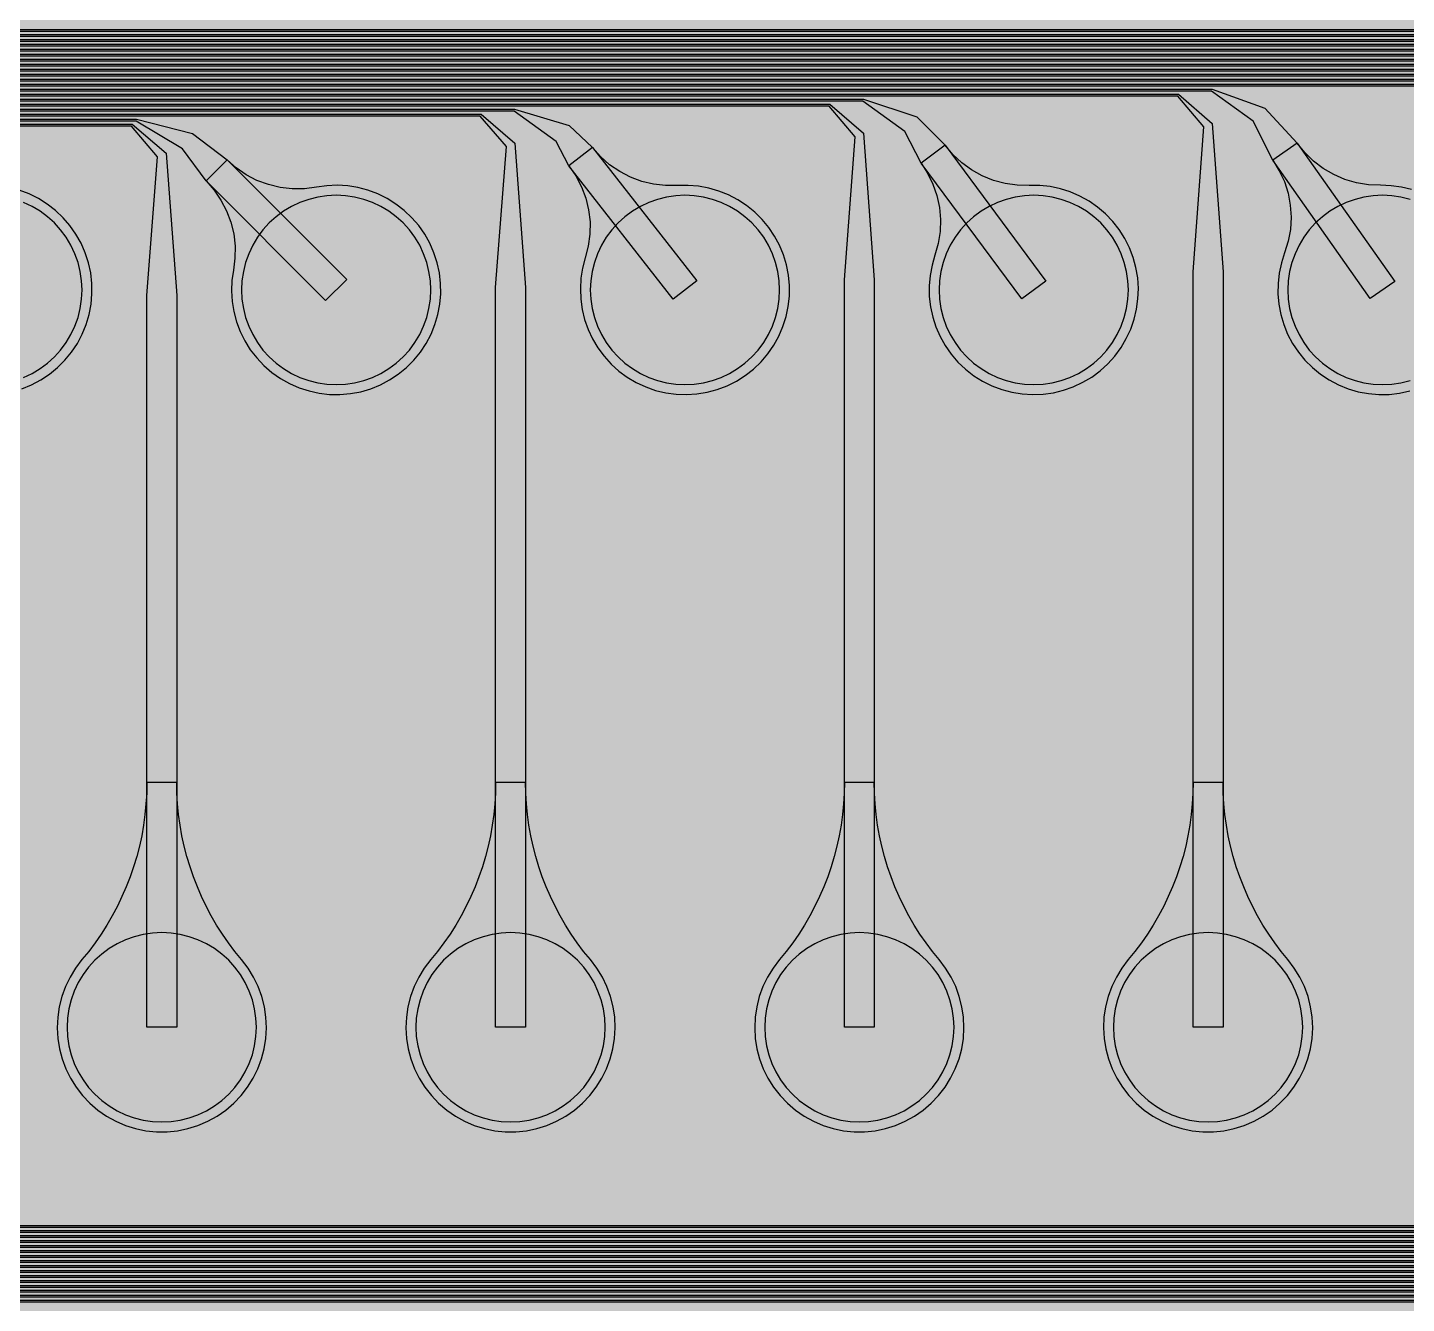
# Model space of a CAD drawing. Header units: metres. Extents: x -7240 to 10960, y -29667 to 1823.
# Drawn here: x -3287 to -1903, y -19170 to -17889 of the extents above; entities that cross this region are included whole.
import ezdxf

# ---------------------------------------------------------------- set-up
doc = ezdxf.new("R2010")
doc.units = ezdxf.units.M
for name, color, linetype in [('Metal1', 4, 'CONTINUOUS'), ('Polyimide', 7, 'CONTINUOUS'), ('Polyimide_Negative', 5, 'CONTINUOUS')]:
    doc.layers.add(name, color=color, linetype=linetype)

msp = doc.modelspace()

# ---------------------------------------------------------------- hatches: boundary and pattern name
at = {"layer": 'Polyimide'}
msp.add_hatch(color=7, dxfattribs=at).paths.add_polyline_path([(4088.5, -11806.9), (4098.7, -11851.2), (4115.6, -11893.5), (4138.6, -11932.7), (4167.4, -11968), (4201.1, -11998.5), (4239, -12023.6), (4280.3, -12042.7), (4349.2, -12073.7), (4413.2, -12113.8), (4471.3, -12162), (4522.3, -12217.7), (4565.4, -12279.7), (4599.7, -12346.9), (4624.7, -12418.2), (4639.9, -12492.2), (4645, -12567.5), (4639.9, -12642.8), (4624.7, -12716.8), (4599.7, -12788.1), (4565.4, -12855.3), (4522.3, -12917.3), (4471.3, -12973), (4413.2, -13021.2), (4349.2, -13061.3), (4280.3, -13092.3), (4239, -13111.4), (4201.1, -13136.5), (4167.4, -13167), (4138.6, -13202.3), (4115.6, -13241.5), (4098.7, -13283.8), (4088.5, -13328.1), (4085, -13373.5), (4085, -13567.5), (4099.4, -13861.6), (4142.6, -14152.8), (4214.2, -14438.4), (4313.4, -14715.5), (4439.2, -14981.7), (4590.6, -15234.2), (4766, -15470.7), (4963.7, -15688.8), (5181.8, -15886.5), (5418.3, -16061.9), (5670.8, -16213.3), (5936.9, -16339.1), (6214.1, -16438.3), (6499.7, -16509.9), (6790.9, -16553.1), (7085, -16567.5), (9960.4, -16567.5), (10038.8, -16571.4), (10116.4, -16582.9), (10192.6, -16601.9), (10266.5, -16628.4), (10337.5, -16662), (10404.8, -16702.3), (10467.9, -16749.1), (10526.1, -16801.8), (10578.8, -16860), (10625.6, -16923), (10665.9, -16990.4), (10699.5, -17061.4), (10725.9, -17135.3), (10745, -17211.4), (10756.5, -17289.1), (10760.4, -17367.5), (10760.4, -21957.3), (10721.6, -22012.9), (10686, -22070.6), (10653.6, -22130.1), (10624.5, -22191.4), (10598.9, -22254.2), (10576.8, -22318.2), (10558.3, -22383.5), (10543.4, -22449.6), (10532.2, -22516.5), (10524.7, -22583.8), (10521, -22651.5), (10521, -22719.3), (10524.7, -22787), (10532.2, -22854.4), (10543.4, -22921.2), (10558.3, -22987.4), (10576.8, -23052.6), (10598.9, -23116.7), (10624.5, -23179.5), (10653.6, -23240.7), (10686, -23300.3), (10721.6, -23357.9), (10760.4, -23413.5), (10760.4, -28667.5), (10756.5, -28745.9), (10745, -28823.6), (10725.9, -28899.7), (10699.5, -28973.6), (10665.9, -29044.6), (10625.6, -29112), (10578.8, -29175), (10526.1, -29233.2), (10467.9, -29285.9), (10404.8, -29332.7), (10337.5, -29373), (10266.5, -29406.6), (10192.6, -29433.1), (10116.4, -29452.1), (10038.8, -29463.6), (9960.4, -29467.5), (-6239.6, -29467.5), (-6318, -29463.6), (-6395.7, -29452.1), (-6471.9, -29433.1), (-6545.8, -29406.6), (-6616.7, -29373), (-6684.1, -29332.7), (-6747.1, -29285.9), (-6805.3, -29233.2), (-6858, -29175), (-6904.8, -29112), (-6945.2, -29044.6), (-6978.7, -28973.6), (-7005.2, -28899.7), (-7024.3, -28823.6), (-7035.8, -28745.9), (-7039.6, -28667.5), (-7039.6, -23426.3), (-6999.4, -23370.1), (-6962.3, -23311.6), (-6928.7, -23251.2), (-6898.5, -23189), (-6871.8, -23125.1), (-6848.8, -23059.9), (-6829.5, -22993.4), (-6814, -22926), (-6802.4, -22857.8), (-6794.6, -22789.1), (-6790.7, -22720), (-6790.7, -22650.8), (-6794.6, -22581.8), (-6802.4, -22513), (-6814, -22444.8), (-6829.5, -22377.4), (-6848.8, -22311), (-6871.8, -22245.7), (-6898.5, -22181.9), (-6928.7, -22119.7), (-6962.3, -22059.2), (-6999.4, -22000.8), (-7039.6, -21944.5), (-7039.6, -17367.5), (-7035.8, -17289.1), (-7024.3, -17211.4), (-7005.2, -17135.3), (-6978.7, -17061.4), (-6945.2, -16990.4), (-6904.8, -16923), (-6858, -16860), (-6805.3, -16801.8), (-6747.1, -16749.1), (-6684.1, -16702.3), (-6616.7, -16662), (-6545.8, -16628.4), (-6471.9, -16601.9), (-6395.7, -16582.9), (-6318, -16571.4), (-6239.6, -16567.5), (-3334, -16567.5), (-3039.9, -16553.1), (-2748.7, -16509.9), (-2463.1, -16438.3), (-2185.9, -16339.1), (-1919.8, -16213.3), (-1667.3, -16061.9), (-1430.8, -15886.5), (-1212.7, -15688.8), (-1015, -15470.7), (-839.6, -15234.2), (-688.2, -14981.7), (-562.4, -14715.5), (-463.2, -14438.4), (-391.6, -14152.8), (-348.4, -13861.6), (-334, -13567.5), (-334, -13373.5), (-337.5, -13328.1), (-347.7, -13283.8), (-364.6, -13241.5), (-387.6, -13202.3), (-416.4, -13167), (-450.1, -13136.5), (-488, -13111.4), (-529.3, -13092.3), (-529.3, -13092.3), (-598.2, -13061.3), (-662.2, -13021.2), (-720.3, -12973), (-771.3, -12917.3), (-814.4, -12855.3), (-848.7, -12788.1), (-873.7, -12716.8), (-888.9, -12642.8), (-894, -12567.5), (-888.9, -12492.2), (-873.7, -12418.2), (-848.7, -12346.9), (-814.4, -12279.7), (-771.3, -12217.7), (-720.3, -12162), (-662.2, -12113.8), (-598.2, -12073.7), (-529.3, -12042.7), (-488, -12023.6), (-450.1, -11998.5), (-416.4, -11968), (-387.6, -11932.7), (-364.6, -11893.5), (-347.7, -11851.2), (-337.5, -11806.9), (-334, -11761.5), (-334, -11074.3), (-337.5, -11028.9), (-347.7, -10984.6), (-364.6, -10942.4), (-387.6, -10903.1), (-416.4, -10867.8), (-450.1, -10837.3), (-488, -10812.2), (-529.3, -10793.2), (-529.3, -10793.2), (-598.2, -10762.1), (-662.2, -10722.1), (-720.3, -10673.8), (-771.3, -10618.1), (-814.4, -10556.1), (-848.7, -10488.9), (-873.7, -10417.6), (-888.9, -10343.7), (-894, -10268.3), (-888.9, -10193), (-873.7, -10119), (-848.7, -10047.8), (-814.4, -9980.5), (-771.3, -9918.5), (-720.3, -9862.9), (-662.2, -9814.6), (-598.2, -9774.6), (-529.3, -9743.5), (-488, -9724.5), (-450.1, -9699.4), (-416.4, -9668.8), (-387.6, -9633.5), (-364.6, -9594.3), (-347.7, -9552), (-337.5, -9507.7), (-334, -9462.4), (-334, -8775.1), (-337.5, -8729.8), (-347.7, -8685.5), (-364.6, -8643.2), (-387.6, -8604), (-416.4, -8568.7), (-450.1, -8538.1), (-488, -8513), (-529.3, -8494), (-529.3, -8494), (-598.2, -8462.9), (-662.2, -8422.9), (-720.3, -8374.6), (-771.3, -8319), (-814.4, -8257), (-848.7, -8189.7), (-873.7, -8118.5), (-888.9, -8044.5), (-894, -7969.2), (-888.9, -7893.8), (-873.7, -7819.9), (-848.7, -7748.6), (-814.4, -7681.4), (-771.3, -7619.4), (-720.3, -7563.7), (-662.2, -7515.4), (-598.2, -7475.4), (-529.3, -7444.3), (-529.3, -7444.3), (-488, -7425.3), (-450.1, -7400.2), (-416.4, -7369.7), (-387.6, -7334.4), (-364.6, -7295.1), (-347.7, -7252.9), (-337.5, -7208.6), (-334, -7163.2), (-334, -6476), (-337.5, -6430.6), (-347.7, -6386.3), (-364.6, -6344), (-387.6, -6304.8), (-416.4, -6269.5), (-450.1, -6239), (-488, -6213.9), (-529.3, -6194.8), (-529.3, -6194.8), (-598.2, -6163.8), (-662.2, -6123.7), (-720.3, -6075.5), (-771.3, -6019.8), (-814.4, -5957.8), (-848.7, -5890.6), (-873.7, -5819.3), (-888.9, -5745.3), (-894, -5670), (-888.9, -5594.7), (-873.7, -5520.7), (-848.7, -5449.4), (-814.4, -5382.2), (-771.3, -5320.2), (-720.3, -5264.5), (-662.2, -5216.3), (-598.2, -5176.2), (-529.3, -5145.2), (-529.3, -5145.2), (-488, -5126.1), (-450.1, -5101), (-416.4, -5070.5), (-387.6, -5035.2), (-364.6, -4996), (-347.7, -4953.7), (-337.5, -4909.4), (-334, -4864), (-334, 380), (-334, 1522.5), (-289, 1522.5), (-288.8, 1515.6), (-288.1, 1508.8), (-287, 1502), (-285.4, 1495.3), (-283.4, 1488.7), (-281, 1482.3), (-278.2, 1476.1), (-274.9, 1470), (-271.3, 1464.2), (-267.3, 1458.6), (-262.9, 1453.3), (-258.2, 1448.3), (-253.2, 1443.6), (-247.9, 1439.2), (-242.3, 1435.2), (-236.5, 1431.6), (-230.4, 1428.3), (-224.2, 1425.5), (-217.8, 1423.1), (-211.2, 1421.1), (-204.5, 1419.5), (-197.7, 1418.4), (-190.9, 1417.7), (-184, 1417.5), (-177.1, 1417.7), (-170.3, 1418.4), (-163.5, 1419.5), (-156.8, 1421.1), (-150.2, 1423.1), (-143.8, 1425.5), (-137.6, 1428.3), (-131.5, 1431.6), (-125.7, 1435.2), (-120.1, 1439.2), (-114.8, 1443.6), (-109.8, 1448.3), (-105.1, 1453.3), (-100.7, 1458.6), (-96.7, 1464.2), (-93.1, 1470), (-89.8, 1476.1), (-87, 1482.3), (-84.6, 1488.7), (-82.6, 1495.3), (-81, 1502), (-79.9, 1508.8), (-79.2, 1515.6), (-79, 1522.5), (1786, 1522.5), (3835, 1522.5), (3835.2, 1529), (3835.9, 1535.6), (3836.9, 1542), (3838.4, 1548.4), (3840.3, 1554.6), (3842.6, 1560.8), (3845.3, 1566.7), (3848.4, 1572.5), (3851.9, 1578.1), (3855.7, 1583.4), (3859.8, 1588.4), (3864.3, 1593.2), (3869.1, 1597.7), (3874.1, 1601.8), (3879.4, 1605.6), (3885, 1609.1), (3890.8, 1612.2), (3896.7, 1614.9), (3902.9, 1617.2), (3909.1, 1619.1), (3915.5, 1620.6), (3921.9, 1621.6), (3928.5, 1622.3), (3935, 1622.5), (3941.5, 1622.3), (3948.1, 1621.6), (3954.5, 1620.6), (3960.9, 1619.1), (3967.1, 1617.2), (3973.3, 1614.9), (3979.2, 1612.2), (3985, 1609.1), (3990.6, 1605.6), (3995.9, 1601.8), (4000.9, 1597.7), (4005.7, 1593.2), (4010.2, 1588.4), (4014.3, 1583.4), (4018.1, 1578.1), (4021.6, 1572.5), (4024.7, 1566.7), (4027.4, 1560.8), (4029.7, 1554.6), (4031.6, 1548.4), (4033.1, 1542), (4034.1, 1535.6), (4034.8, 1529), (4035, 1522.5), (4085, 1522.5), (4085, 380), (4085, 330), (4085, -4864), (4088.5, -4909.4), (4098.7, -4953.7), (4115.6, -4996), (4138.6, -5035.2), (4167.4, -5070.5), (4201.1, -5101), (4239, -5126.1), (4280.3, -5145.2), (4280.3, -5145.2), (4349.2, -5176.2), (4413.2, -5216.3), (4471.3, -5264.5), (4522.3, -5320.2), (4565.4, -5382.2), (4599.7, -5449.4), (4624.7, -5520.7), (4639.9, -5594.7), (4645, -5670), (4639.9, -5745.3), (4624.7, -5819.3), (4599.7, -5890.6), (4565.4, -5957.8), (4522.3, -6019.8), (4471.3, -6075.5), (4413.2, -6123.7), (4349.2, -6163.8), (4280.3, -6194.8), (4239, -6213.9), (4201.1, -6239), (4167.4, -6269.5), (4138.6, -6304.8), (4115.6, -6344), (4098.7, -6386.3), (4088.5, -6430.6), (4085, -6476), (4085, -11761.5), (4088.5, -11806.9)])

# ---------------------------------------------------------------- linework, layer by layer
at = {"layer": 'Metal1'}
for points in [[(-5908.1, -19217.9), (-5908.1, -17921.6), (-5877.5, -17891), (143.3, -17891), (179.6, -17919.2), (187.9, -17982.8), (187.9, -18152.5), (157.9, -18152.5), (157.9, -17982.8), (166.1, -17924.8), (142.5, -17893), (-5876.7, -17893), (-5906.1, -17922.4), (-5906.1, -19217.1)], [(-5903.1, -19212.9), (-5903.1, -17926.6), (-5872.5, -17896), (-31.7, -17896), (1.8, -17925.4), (12.9, -18086.2), (12.9, -18892.5), (-17.1, -18892.5), (-17.1, -18086.2), (-6.1, -17928.6), (-32.5, -17898), (-5871.7, -17898), (-5901.1, -17927.4), (-5901.1, -19212.1)], [(-5898.1, -19207.9), (-5898.1, -17931.6), (-5867.5, -17901), (-348.1, -17901), (-299, -17923.6), (-247.4, -17997.3), (-164.1, -18145.1), (-190.2, -18159.9), (-273.5, -18012), (-308.2, -17932.6), (-348.6, -17903), (-5866.7, -17903), (-5896.1, -17932.4), (-5896.1, -19207.1)], [(-5893.1, -19202.9), (-5893.1, -17936.6), (-5862.5, -17906), (-381.7, -17906), (-348.1, -17935.4), (-337.1, -18094.2), (-337.1, -18892.5), (-367.1, -18892.5), (-367.1, -18094.2), (-356.1, -17938.6), (-382.5, -17908), (-5861.7, -17908), (-5891.1, -17937.4), (-5891.1, -19202.1)], [(-5888.1, -19197.9), (-5888.1, -17941.6), (-5857.5, -17911), (-698.1, -17911), (-648.4, -17933), (-600.1, -17998.6), (-514.2, -18144.9), (-540.1, -18160.1), (-626, -18013.8), (-657.9, -17942.7), (-698.6, -17913), (-5856.7, -17913), (-5886.1, -17942.4), (-5886.1, -19197.1)], [(-5883.1, -19192.9), (-5883.1, -17946.6), (-5852.5, -17916), (-731.7, -17916), (-698.1, -17945.3), (-687.1, -18102.2), (-687.1, -18892.5), (-717.1, -18892.5), (-717.1, -18102.2), (-706.1, -17948.7), (-732.5, -17918), (-5851.7, -17918), (-5881.1, -17947.4), (-5881.1, -19192.1)], [(-5878.1, -19187.9), (-5878.1, -17951.6), (-5847.5, -17921), (-1048.1, -17921), (-997.7, -17942.4), (-953, -18000), (-864.3, -18144.7), (-889.9, -18160.3), (-978.6, -18015.6), (-1007.7, -17952.8), (-1048.6, -17923), (-5846.7, -17923), (-5876.1, -17952.4), (-5876.1, -19187.1)], [(-5873.1, -19182.9), (-5873.1, -17956.6), (-5842.5, -17926), (-1081.7, -17926), (-1048.1, -17955.3), (-1037.1, -18110.2), (-1037.1, -18892.5), (-1067.1, -18892.5), (-1067.1, -18110.2), (-1056.2, -17958.7), (-1082.5, -17928), (-5841.7, -17928), (-5871.1, -17957.4), (-5871.1, -19182.1)], [(-5868.1, -19177.9), (-5868.1, -17961.6), (-5837.5, -17931), (-1398.1, -17931), (-1346.9, -17951.7), (-1306, -18001.5), (-1214.5, -18144.4), (-1239.8, -18160.6), (-1331.3, -18017.7), (-1357.4, -17962.9), (-1398.6, -17933), (-5836.7, -17933), (-5866.1, -17962.4), (-5866.1, -19177.1)], [(-5863.1, -19172.9), (-5863.1, -17966.6), (-5832.5, -17936), (-1431.7, -17936), (-1398.1, -17965.3), (-1387.1, -18118.2), (-1387.1, -18892.5), (-1417.1, -18892.5), (-1417.1, -18118.2), (-1406.2, -17968.7), (-1432.5, -17938), (-5831.7, -17938), (-5861.1, -17967.4), (-5861.1, -19172.1)], [(-5827.5, -19198.5), (-5858.1, -19167.9), (-5858.1, -17971.6), (-5827.5, -17941), (-1748.1, -17941), (-1696.1, -17960.8), (-1659.2, -18003.2), (-1564.7, -18144.1), (-1589.6, -18160.9), (-1684.1, -18019.9), (-1707.1, -17973), (-1748.6, -17943), (-5826.7, -17943), (-5856.1, -17972.4), (-5856.1, -19167.1), (-5826.7, -19196.5)], [(-5822.5, -19193.5), (-5853.1, -19162.9), (-5853.1, -17976.6), (-5822.5, -17946), (-1781.7, -17946), (-1748, -17975.3), (-1737.1, -18126.2), (-1737.1, -18892.5), (-1767.1, -18892.5), (-1767.1, -18126.2), (-1756.2, -17978.7), (-1782.5, -17948), (-5821.7, -17948), (-5851.1, -17977.4), (-5851.1, -19162.1), (-5821.7, -19191.5)], [(-5817.5, -19188.5), (-5848.1, -19157.9), (-5848.1, -17981.6), (-5817.5, -17951), (-2098.1, -17951), (-2045.3, -17969.9), (-2012.6, -18005.1), (-1914.9, -18143.9), (-1939.4, -18161.1), (-2037.1, -18022.4), (-2056.9, -17983.2), (-2098.6, -17953), (-5816.7, -17953), (-5846.1, -17982.4), (-5846.1, -19157.1), (-5816.7, -19186.5)], [(-5812.5, -19183.5), (-5843.1, -19152.9), (-5843.1, -17986.6), (-5812.5, -17956), (-2131.7, -17956), (-2098, -17985.3), (-2087.1, -18134.2), (-2087.1, -18892.5), (-2117.1, -18892.5), (-2117.1, -18134.2), (-2106.3, -17988.7), (-2132.5, -17958), (-5811.7, -17958), (-5841.1, -17987.4), (-5841.1, -19152.1), (-5811.7, -19181.5)], [(-5807.5, -19178.5), (-5838.1, -19147.9), (-5838.1, -17991.6), (-5807.5, -17961), (-2448.1, -17961), (-2394.4, -17978.8), (-2366.1, -18007.2), (-2265.1, -18143.6), (-2289.2, -18161.4), (-2390.2, -18025.1), (-2406.6, -17993.4), (-2448.6, -17963), (-5806.7, -17963), (-5836.1, -17992.4), (-5836.1, -19147.1), (-5806.7, -19176.5)], [(-5802.5, -19173.5), (-5833.1, -19142.9), (-5833.1, -17996.6), (-5802.5, -17966), (-2481.7, -17966), (-2448, -17995.3), (-2437.1, -18142.2), (-2437.1, -18892.5), (-2467.1, -18892.5), (-2467.1, -18142.2), (-2456.3, -17998.7), (-2482.5, -17968), (-5801.7, -17968), (-5831.1, -17997.4), (-5831.1, -19142.1), (-5801.7, -19171.5)], [(628.3, -19168.5), (-5797.5, -19168.5), (-5828.1, -19137.9), (-5828.1, -18001.6), (-5797.5, -17971), (-2798.1, -17971), (-2743.4, -17987.6), (-2719.9, -18009.6), (-2615.3, -18143.3), (-2638.9, -18161.7), (-2743.5, -18028.1), (-2756.3, -18003.6), (-2798.6, -17973), (-5796.7, -17973), (-5826.1, -18002.4), (-5826.1, -19137.1), (-5796.7, -19166.5), (627.5, -19166.5)], [(623.3, -19163.5), (-5792.5, -19163.5), (-5823.1, -19132.9), (-5823.1, -18006.6), (-5792.5, -17976), (-2831.7, -17976), (-2797.9, -18005.3), (-2787.1, -18150.2), (-2787.1, -18892.5), (-2817.1, -18892.5), (-2817.1, -18150.2), (-2806.3, -18008.7), (-2832.5, -17978), (-5791.7, -17978), (-5821.1, -18007.4), (-5821.1, -19132.1), (-5791.7, -19161.5), (622.5, -19161.5)], [(618.3, -19158.5), (-5787.5, -19158.5), (-5818.1, -19127.9), (-5818.1, -18011.6), (-5787.5, -17981), (-3177.4, -17981), (-3121.3, -17995.6), (-3086.5, -18021.9), (-2966.5, -18141.9), (-2987.7, -18163.1), (-3107.7, -18043.1), (-3131.5, -18010.9), (-3177.8, -17983), (-5786.7, -17983), (-5816.1, -18012.4), (-5816.1, -19127.1), (-5786.7, -19156.5), (617.5, -19156.5)], [(613.3, -19153.5), (-5782.5, -19153.5), (-5813.1, -19122.9), (-5813.1, -18016.6), (-5782.5, -17986), (-3181.7, -17986), (-3147.9, -18015.2), (-3137.1, -18158.2), (-3137.1, -18892.5), (-3167.1, -18892.5), (-3167.1, -18158.2), (-3156.4, -18018.8), (-3182.5, -17988), (-5781.7, -17988), (-5811.1, -18017.4), (-5811.1, -19122.1), (-5781.7, -19151.5), (612.5, -19151.5)], [(608.3, -19148.5), (-5777.5, -19148.5), (-5808.1, -19117.9), (-5808.1, -18021.6), (-5777.5, -17991), (-3517.4, -17991), (-3460.5, -18004.4), (-3436.5, -18021.9), (-3316.5, -18141.9), (-3337.7, -18163.1), (-3457.7, -18043.1), (-3472.3, -18022), (-3517.8, -17993), (-5776.7, -17993), (-5806.1, -18022.4), (-5806.1, -19117.1), (-5776.7, -19146.5), (607.5, -19146.5)], [(603.3, -19143.5), (-5772.5, -19143.5), (-5803.1, -19112.9), (-5803.1, -18026.6), (-5772.5, -17996), (-3531.7, -17996), (-3497.9, -18025.2), (-3487.1, -18166.2), (-3487.1, -18892.5), (-3517.1, -18892.5), (-3517.1, -18166.2), (-3506.4, -18028.8), (-3532.5, -17998), (-5771.7, -17998), (-5801.1, -18027.4), (-5801.1, -19112.1), (-5771.7, -19141.5), (602.5, -19141.5)], [(598.3, -19138.5), (-5767.5, -19138.5), (-5798.1, -19107.9), (-5798.1, -18031.6), (-5767.5, -18001), (-3857.4, -18001), (-3799.4, -18012.8), (-3786.5, -18021.9), (-3666.5, -18141.9), (-3687.7, -18163.1), (-3807.7, -18043.1), (-3813.4, -18033.7), (-3857.8, -18003), (-5766.7, -18003), (-5796.1, -18032.4), (-5796.1, -19107.1), (-5766.7, -19136.5), (597.5, -19136.5)], [(593.3, -19133.5), (-5762.5, -19133.5), (-5793.1, -19102.9), (-5793.1, -18036.6), (-5762.5, -18006), (-3881.7, -18006), (-3847.8, -18035.2), (-3837.1, -18174.2), (-3837.1, -18892.5), (-3867.1, -18892.5), (-3867.1, -18174.2), (-3856.4, -18038.8), (-3882.5, -18008), (-5761.7, -18008), (-5791.1, -18037.4), (-5791.1, -19102.1), (-5761.7, -19131.5), (592.5, -19131.5)], [(588.3, -19128.5), (-5757.5, -19128.5), (-5788.1, -19097.9), (-5788.1, -18041.6), (-5757.5, -18011), (-4197.4, -18011), (-4137.9, -18020.5), (-4016.5, -18141.9), (-4037.7, -18163.1), (-4154.9, -18045.9), (-4197.8, -18013), (-5756.7, -18013), (-5786.1, -18042.4), (-5786.1, -19097.1), (-5756.7, -19126.5), (587.5, -19126.5)], [(-1898, -18051.6), (-1908.2, -18049.2), (-1918.5, -18047.9), (-1929, -18047.5), (-1941.2, -18047), (-1953.2, -18045), (-1964.9, -18041.6), (-1976.1, -18036.7), (-1986.6, -18030.5), (-1996.3, -18023.1), (-2005, -18014.6), (-2012.6, -18005.1), (-2037.1, -18022.4), (-2037.1, -18022.4), (-2030.7, -18032.8), (-2025.6, -18043.8), (-2021.9, -18055.4), (-2019.7, -18067.4), (-2018.9, -18079.6), (-2019.6, -18091.7), (-2021.7, -18103.7), (-2025.3, -18115.4), (-2028.5, -18125.3), (-2030.8, -18135.6), (-2031.9, -18146), (-2032.1, -18156.5), (-2031.1, -18166.9), (-2029.2, -18177.2), (-2026.2, -18187.2), (-2022.3, -18197), (-2017.3, -18206.2), (-2011.5, -18214.9), (-2004.9, -18223), (-1997.5, -18230.4), (-1989.4, -18237.1), (-1980.6, -18242.8), (-1971.3, -18247.7), (-1961.6, -18251.7), (-1951.6, -18254.6), (-1941.3, -18256.5), (-1930.8, -18257.4), (-1920.4, -18257.3), (-1909.9, -18256.1), (-1899.7, -18253.9)], [(583.3, -19123.5), (-5752.5, -19123.5), (-5783.1, -19092.9), (-5783.1, -18046.6), (-5752.5, -18016), (-4231.7, -18016), (-4197.8, -18045.2), (-4187.1, -18182.2), (-4187.1, -18892.5), (-4217.1, -18892.5), (-4217.1, -18182.2), (-4206.5, -18048.8), (-4232.5, -18018), (-5751.7, -18018), (-5781.1, -18047.4), (-5781.1, -19092.1), (-5751.7, -19121.5), (582.5, -19121.5)], [(578.3, -19118.5), (-5747.5, -19118.5), (-5778.1, -19087.9), (-5778.1, -18051.6), (-5747.5, -18021), (-4537.4, -18021), (-4477.9, -18030.5), (-4366.5, -18141.9), (-4387.7, -18163.1), (-4494.9, -18055.9), (-4537.8, -18023), (-5746.7, -18023), (-5776.1, -18052.4), (-5776.1, -19087.1), (-5746.7, -19116.5), (577.5, -19116.5)], [(573.3, -19113.5), (-5742.5, -19113.5), (-5773.1, -19082.9), (-5773.1, -18056.6), (-5742.5, -18026), (-4581.7, -18026), (-4547.7, -18055.2), (-4537.1, -18190.2), (-4537.1, -18892.5), (-4567.1, -18892.5), (-4567.1, -18190.2), (-4556.5, -18058.8), (-4582.5, -18028), (-5741.7, -18028), (-5771.1, -18057.4), (-5771.1, -19082.1), (-5741.7, -19111.5), (572.5, -19111.5)], [(568.3, -19108.5), (-5737.5, -19108.5), (-5768.1, -19077.9), (-5768.1, -18061.6), (-5737.5, -18031), (-4877.4, -18031), (-4817.9, -18040.5), (-4716.5, -18141.9), (-4737.7, -18163.1), (-4834.9, -18065.9), (-4877.8, -18033), (-5736.7, -18033), (-5766.1, -18062.4), (-5766.1, -19077.1), (-5736.7, -19106.5), (567.5, -19106.5)], [(563.3, -19103.5), (-5732.5, -19103.5), (-5763.1, -19072.9), (-5763.1, -18066.6), (-5732.5, -18036), (-4931.7, -18036), (-4897.7, -18065.2), (-4887.1, -18198.2), (-4887.1, -18892.5), (-4917.1, -18892.5), (-4917.1, -18198.2), (-4906.5, -18068.8), (-4932.5, -18038), (-5731.7, -18038), (-5761.1, -18067.4), (-5761.1, -19072.1), (-5731.7, -19101.5), (562.5, -19101.5)], [(558.3, -19098.5), (-5727.5, -19098.5), (-5758.1, -19067.9), (-5758.1, -18071.6), (-5727.5, -18041), (-5217.4, -18041), (-5157.9, -18050.5), (-5066.5, -18141.9), (-5087.7, -18163.1), (-5174.9, -18075.9), (-5217.8, -18043), (-5726.7, -18043), (-5756.1, -18072.4), (-5756.1, -19067.1), (-5726.7, -19096.5), (557.5, -19096.5)], [(553.3, -19093.5), (-5722.5, -19093.5), (-5753.1, -19062.9), (-5753.1, -18076.6), (-5722.5, -18046), (-5281.7, -18046), (-5247.7, -18075.2), (-5237.1, -18206.2), (-5237.1, -18892.5), (-5267.1, -18892.5), (-5267.1, -18206.2), (-5256.6, -18078.8), (-5282.5, -18048), (-5721.7, -18048), (-5751.1, -18077.4), (-5751.1, -19062.1), (-5721.7, -19091.5), (552.5, -19091.5)], [(-3292.5, -18251.6), (-3282.8, -18247.7), (-3273.5, -18242.8), (-3264.8, -18237), (-3256.7, -18230.4), (-3249.3, -18222.9), (-3242.6, -18214.8), (-3236.8, -18206.1), (-3231.9, -18196.8), (-3228, -18187.1), (-3225, -18177.1), (-3223.1, -18166.8), (-3222.2, -18156.3), (-3222.3, -18145.9), (-3223.5, -18135.4), (-3225.7, -18125.2), (-3229, -18115.2), (-3233.2, -18105.6), (-3238.3, -18096.5), (-3244.3, -18087.9), (-3251.2, -18080), (-3258.8, -18072.8), (-3267.1, -18066.4), (-3276, -18060.8), (-3285.3, -18056.2), (-3295.2, -18052.5)]]:
    msp.add_lwpolyline(points, dxfattribs=at)
for points in [[(-2743.5, -18028.1), (-2736.6, -18038.1), (-2731, -18048.9), (-2726.7, -18060.3), (-2723.8, -18072.2), (-2722.4, -18084.3), (-2722.5, -18096.4), (-2724.1, -18108.5), (-2727.1, -18120.3), (-2729.8, -18130.5), (-2731.5, -18140.8), (-2732.1, -18151.3), (-2731.7, -18161.7), (-2730.3, -18172.1), (-2727.8, -18182.3), (-2724.3, -18192.2), (-2719.9, -18201.7), (-2714.5, -18210.7), (-2708.3, -18219.1), (-2701.3, -18226.9), (-2693.5, -18233.9), (-2685, -18240.1), (-2676, -18245.4), (-2666.5, -18249.8), (-2656.6, -18253.3), (-2646.4, -18255.7), (-2636, -18257.1), (-2625.6, -18257.5), (-2615.1, -18256.8), (-2604.8, -18255.1), (-2594.7, -18252.4), (-2584.9, -18248.6), (-2575.5, -18243.9), (-2566.6, -18238.3), (-2558.4, -18231.9), (-2550.8, -18224.6), (-2544, -18216.7), (-2538, -18208), (-2532.9, -18198.9), (-2528.8, -18189.3), (-2525.6, -18179.3), (-2523.4, -18169), (-2522.3, -18158.6), (-2522.2, -18148.1), (-2523.2, -18137.7), (-2525.2, -18127.4), (-2528.2, -18117.4), (-2532.2, -18107.7), (-2537.1, -18098.4), (-2542.9, -18089.7), (-2549.6, -18081.7), (-2557.1, -18074.3), (-2565.2, -18067.7), (-2574, -18061.9), (-2583.3, -18057.1), (-2593, -18053.2), (-2603.1, -18050.3), (-2613.4, -18048.4), (-2623.8, -18047.6), (-2634.3, -18047.7), (-2646.5, -18047.8), (-2658.6, -18046.4), (-2670.4, -18043.6), (-2681.8, -18039.3), (-2692.6, -18033.7), (-2702.7, -18026.8), (-2711.8, -18018.7), (-2719.9, -18009.6), (-2743.5, -18028.1)], [(-2390.2, -18025.1), (-2383.6, -18035.3), (-2378.2, -18046.3), (-2374.3, -18057.8), (-2371.7, -18069.7), (-2370.6, -18081.8), (-2371, -18094), (-2372.9, -18106), (-2376.2, -18117.7), (-2379.2, -18127.8), (-2381.1, -18138.1), (-2382, -18148.5), (-2381.9, -18159), (-2380.8, -18169.4), (-2378.5, -18179.7), (-2375.3, -18189.6), (-2371.1, -18199.2), (-2366, -18208.4), (-2360, -18217), (-2353.2, -18224.9), (-2345.6, -18232.1), (-2337.3, -18238.6), (-2328.4, -18244.1), (-2319, -18248.8), (-2309.2, -18252.5), (-2299.1, -18255.2), (-2288.7, -18256.9), (-2278.3, -18257.5), (-2267.8, -18257.1), (-2257.4, -18255.6), (-2247.3, -18253.2), (-2237.4, -18249.7), (-2227.9, -18245.2), (-2218.9, -18239.9), (-2210.5, -18233.6), (-2202.7, -18226.6), (-2195.7, -18218.8), (-2189.5, -18210.3), (-2184.2, -18201.3), (-2179.8, -18191.8), (-2176.3, -18181.9), (-2173.9, -18171.7), (-2172.5, -18161.3), (-2172.1, -18150.9), (-2172.8, -18140.4), (-2174.5, -18130.1), (-2177.3, -18120), (-2181, -18110.2), (-2185.7, -18100.8), (-2191.3, -18091.9), (-2197.8, -18083.7), (-2205.1, -18076.1), (-2213, -18069.3), (-2221.6, -18063.4), (-2230.8, -18058.3), (-2240.4, -18054.1), (-2250.4, -18051), (-2260.7, -18048.8), (-2271.1, -18047.7), (-2281.6, -18047.6), (-2293.7, -18047.4), (-2305.8, -18045.7), (-2317.6, -18042.5), (-2328.9, -18037.9), (-2339.5, -18032), (-2349.4, -18024.9), (-2358.3, -18016.6), (-2366.1, -18007.2), (-2390.2, -18025.1)], [(-3107.7, -18043.1), (-3099.7, -18052.2), (-3092.8, -18062.3), (-3087.1, -18073.1), (-3082.8, -18084.5), (-3080, -18096.3), (-3078.6, -18108.4), (-3078.7, -18120.6), (-3080.2, -18132.7), (-3081.7, -18143.1), (-3082.1, -18153.5), (-3081.5, -18164), (-3079.8, -18174.3), (-3077.1, -18184.5), (-3073.5, -18194.3), (-3068.8, -18203.7), (-3063.3, -18212.6), (-3056.8, -18220.8), (-3049.6, -18228.4), (-3041.7, -18235.3), (-3033.1, -18241.3), (-3024, -18246.5), (-3014.4, -18250.7), (-3004.4, -18253.9), (-2994.2, -18256.1), (-2983.8, -18257.3), (-2973.3, -18257.4), (-2962.8, -18256.5), (-2952.5, -18254.6), (-2942.5, -18251.6), (-2932.8, -18247.7), (-2923.5, -18242.8), (-2914.8, -18237), (-2906.7, -18230.4), (-2899.3, -18222.9), (-2892.6, -18214.8), (-2886.8, -18206.1), (-2881.9, -18196.8), (-2878, -18187.1), (-2875, -18177.1), (-2873.1, -18166.8), (-2872.2, -18156.3), (-2872.3, -18145.9), (-2873.5, -18135.4), (-2875.7, -18125.2), (-2879, -18115.2), (-2883.2, -18105.6), (-2888.3, -18096.5), (-2894.3, -18087.9), (-2901.2, -18080), (-2908.8, -18072.8), (-2917.1, -18066.4), (-2926, -18060.8), (-2935.3, -18056.2), (-2945.2, -18052.5), (-2955.3, -18049.8), (-2965.6, -18048.1), (-2976.1, -18047.5), (-2986.6, -18047.9), (-2996.9, -18049.4), (-3009, -18051), (-3021.2, -18051), (-3033.3, -18049.6), (-3045.1, -18046.8), (-3056.6, -18042.5), (-3067.4, -18036.9), (-3077.4, -18030), (-3086.5, -18021.9), (-3107.7, -18043.1)], [(-3167.1, -18646.9), (-3167.3, -18657.7), (-3168, -18668.4), (-3169, -18679.1), (-3170.5, -18689.7), (-3172.3, -18700.3), (-3174.6, -18710.8), (-3177.3, -18721.1), (-3180.4, -18731.4), (-3183.9, -18741.6), (-3187.8, -18751.6), (-3192.1, -18761.4), (-3196.7, -18771.1), (-3201.8, -18780.6), (-3207.2, -18789.9), (-3212.9, -18798.9), (-3219, -18807.7), (-3225.5, -18816.3), (-3232.3, -18824.6), (-3238.7, -18833.1), (-3244.2, -18842.1), (-3248.9, -18851.7), (-3252.5, -18861.6), (-3255.1, -18871.9), (-3256.6, -18882.4), (-3257.1, -18893), (-3256.5, -18903.6), (-3254.9, -18914.1), (-3252.2, -18924.3), (-3248.5, -18934.2), (-3243.8, -18943.7), (-3238.1, -18952.7), (-3231.6, -18961.1), (-3224.3, -18968.8), (-3216.2, -18975.7), (-3207.5, -18981.7), (-3198.2, -18986.8), (-3188.5, -18991), (-3178.4, -18994.2), (-3168, -18996.3), (-3157.4, -18997.4), (-3146.8, -18997.4), (-3136.3, -18996.3), (-3125.9, -18994.2), (-3115.8, -18991), (-3106, -18986.8), (-3096.7, -18981.7), (-3088, -18975.7), (-3080, -18968.8), (-3072.6, -18961.1), (-3066.1, -18952.7), (-3060.5, -18943.7), (-3055.8, -18934.2), (-3052.1, -18924.3), (-3049.4, -18914.1), (-3047.7, -18903.6), (-3047.1, -18893), (-3047.6, -18882.4), (-3049.2, -18871.9), (-3051.8, -18861.6), (-3055.4, -18851.7), (-3060, -18842.1), (-3065.6, -18833.1), (-3072, -18824.6), (-3078.8, -18816.3), (-3085.2, -18807.7), (-3091.3, -18798.9), (-3097.1, -18789.9), (-3102.5, -18780.6), (-3107.5, -18771.1), (-3112.2, -18761.4), (-3116.4, -18751.6), (-3120.3, -18741.6), (-3123.8, -18731.4), (-3126.9, -18721.1), (-3129.6, -18710.8), (-3131.9, -18700.3), (-3133.8, -18689.7), (-3135.2, -18679.1), (-3136.3, -18668.4), (-3136.9, -18657.7), (-3137.1, -18646.9), (-3167.1, -18646.9)], [(-2817.1, -18646.9), (-2817.3, -18657.7), (-2818, -18668.4), (-2819, -18679.1), (-2820.5, -18689.7), (-2822.3, -18700.3), (-2824.6, -18710.8), (-2827.3, -18721.1), (-2830.4, -18731.4), (-2833.9, -18741.6), (-2837.8, -18751.6), (-2842.1, -18761.4), (-2846.7, -18771.1), (-2851.8, -18780.6), (-2857.2, -18789.9), (-2862.9, -18798.9), (-2869, -18807.7), (-2875.5, -18816.3), (-2882.3, -18824.6), (-2888.7, -18833.1), (-2894.2, -18842.1), (-2898.9, -18851.7), (-2902.5, -18861.6), (-2905.1, -18871.9), (-2906.6, -18882.4), (-2907.1, -18893), (-2906.5, -18903.6), (-2904.9, -18914.1), (-2902.2, -18924.3), (-2898.5, -18934.2), (-2893.8, -18943.7), (-2888.1, -18952.7), (-2881.6, -18961.1), (-2874.3, -18968.8), (-2866.2, -18975.7), (-2857.5, -18981.7), (-2848.2, -18986.8), (-2838.5, -18991), (-2828.4, -18994.2), (-2818, -18996.3), (-2807.4, -18997.4), (-2796.8, -18997.4), (-2786.3, -18996.3), (-2775.9, -18994.2), (-2765.8, -18991), (-2756, -18986.8), (-2746.7, -18981.7), (-2738, -18975.7), (-2730, -18968.8), (-2722.6, -18961.1), (-2716.1, -18952.7), (-2710.5, -18943.7), (-2705.8, -18934.2), (-2702.1, -18924.3), (-2699.4, -18914.1), (-2697.7, -18903.6), (-2697.1, -18893), (-2697.6, -18882.4), (-2699.2, -18871.9), (-2701.8, -18861.6), (-2705.4, -18851.7), (-2710, -18842.1), (-2715.6, -18833.1), (-2722, -18824.6), (-2728.8, -18816.3), (-2735.2, -18807.7), (-2741.3, -18798.9), (-2747.1, -18789.9), (-2752.5, -18780.6), (-2757.5, -18771.1), (-2762.2, -18761.4), (-2766.4, -18751.6), (-2770.3, -18741.6), (-2773.8, -18731.4), (-2776.9, -18721.1), (-2779.6, -18710.8), (-2781.9, -18700.3), (-2783.8, -18689.7), (-2785.2, -18679.1), (-2786.3, -18668.4), (-2786.9, -18657.7), (-2787.1, -18646.9), (-2817.1, -18646.9)], [(-2467.1, -18646.9), (-2467.3, -18657.7), (-2468, -18668.4), (-2469, -18679.1), (-2470.5, -18689.7), (-2472.3, -18700.3), (-2474.6, -18710.8), (-2477.3, -18721.1), (-2480.4, -18731.4), (-2483.9, -18741.6), (-2487.8, -18751.6), (-2492.1, -18761.4), (-2496.7, -18771.1), (-2501.8, -18780.6), (-2507.2, -18789.9), (-2512.9, -18798.9), (-2519, -18807.7), (-2525.5, -18816.3), (-2532.3, -18824.6), (-2538.7, -18833.1), (-2544.2, -18842.1), (-2548.9, -18851.7), (-2552.5, -18861.6), (-2555.1, -18871.9), (-2556.6, -18882.4), (-2557.1, -18893), (-2556.5, -18903.6), (-2554.9, -18914.1), (-2552.2, -18924.3), (-2548.5, -18934.2), (-2543.8, -18943.7), (-2538.1, -18952.7), (-2531.6, -18961.1), (-2524.3, -18968.8), (-2516.2, -18975.7), (-2507.5, -18981.7), (-2498.2, -18986.8), (-2488.5, -18991), (-2478.4, -18994.2), (-2468, -18996.3), (-2457.4, -18997.4), (-2446.8, -18997.4), (-2436.3, -18996.3), (-2425.9, -18994.2), (-2415.8, -18991), (-2406, -18986.8), (-2396.7, -18981.7), (-2388, -18975.7), (-2380, -18968.8), (-2372.6, -18961.1), (-2366.1, -18952.7), (-2360.5, -18943.7), (-2355.8, -18934.2), (-2352.1, -18924.3), (-2349.4, -18914.1), (-2347.7, -18903.6), (-2347.1, -18893), (-2347.6, -18882.4), (-2349.2, -18871.9), (-2351.8, -18861.6), (-2355.4, -18851.7), (-2360, -18842.1), (-2365.6, -18833.1), (-2372, -18824.6), (-2378.8, -18816.3), (-2385.2, -18807.7), (-2391.3, -18798.9), (-2397.1, -18789.9), (-2402.5, -18780.6), (-2407.5, -18771.1), (-2412.2, -18761.4), (-2416.4, -18751.6), (-2420.3, -18741.6), (-2423.8, -18731.4), (-2426.9, -18721.1), (-2429.6, -18710.8), (-2431.9, -18700.3), (-2433.8, -18689.7), (-2435.2, -18679.1), (-2436.3, -18668.4), (-2436.9, -18657.7), (-2437.1, -18646.9), (-2467.1, -18646.9)], [(-2117.1, -18646.9), (-2117.3, -18657.7), (-2118, -18668.4), (-2119, -18679.1), (-2120.5, -18689.7), (-2122.3, -18700.3), (-2124.6, -18710.8), (-2127.3, -18721.1), (-2130.4, -18731.4), (-2133.9, -18741.6), (-2137.8, -18751.6), (-2142.1, -18761.4), (-2146.7, -18771.1), (-2151.8, -18780.6), (-2157.2, -18789.9), (-2162.9, -18798.9), (-2169, -18807.7), (-2175.5, -18816.3), (-2182.3, -18824.6), (-2188.7, -18833.1), (-2194.2, -18842.1), (-2198.9, -18851.7), (-2202.5, -18861.6), (-2205.1, -18871.9), (-2206.6, -18882.4), (-2207.1, -18893), (-2206.5, -18903.6), (-2204.9, -18914.1), (-2202.2, -18924.3), (-2198.5, -18934.2), (-2193.8, -18943.7), (-2188.1, -18952.7), (-2181.6, -18961.1), (-2174.3, -18968.8), (-2166.2, -18975.7), (-2157.5, -18981.7), (-2148.2, -18986.8), (-2138.5, -18991), (-2128.4, -18994.2), (-2118, -18996.3), (-2107.4, -18997.4), (-2096.8, -18997.4), (-2086.3, -18996.3), (-2075.9, -18994.2), (-2065.8, -18991), (-2056, -18986.8), (-2046.7, -18981.7), (-2038, -18975.7), (-2030, -18968.8), (-2022.6, -18961.1), (-2016.1, -18952.7), (-2010.5, -18943.7), (-2005.8, -18934.2), (-2002.1, -18924.3), (-1999.4, -18914.1), (-1997.7, -18903.6), (-1997.1, -18893), (-1997.6, -18882.4), (-1999.2, -18871.9), (-2001.8, -18861.6), (-2005.4, -18851.7), (-2010, -18842.1), (-2015.6, -18833.1), (-2022, -18824.6), (-2028.8, -18816.3), (-2035.2, -18807.7), (-2041.3, -18798.9), (-2047.1, -18789.9), (-2052.5, -18780.6), (-2057.5, -18771.1), (-2062.2, -18761.4), (-2066.4, -18751.6), (-2070.3, -18741.6), (-2073.8, -18731.4), (-2076.9, -18721.1), (-2079.6, -18710.8), (-2081.9, -18700.3), (-2083.8, -18689.7), (-2085.2, -18679.1), (-2086.3, -18668.4), (-2086.9, -18657.7), (-2087.1, -18646.9), (-2117.1, -18646.9)]]:
    msp.add_lwpolyline(points, close=True, dxfattribs=at)
at = {"layer": 'Polyimide_Negative'}
for points in [[(-2882.1, -18152.5), (-2882.6, -18143.2), (-2884, -18134), (-2886.2, -18124.9), (-2889.4, -18116.1), (-2893.3, -18107.7), (-2898.1, -18099.7), (-2903.7, -18092.2), (-2909.9, -18085.3), (-2916.9, -18079.1), (-2924.3, -18073.5), (-2932.3, -18068.7), (-2940.8, -18064.7), (-2949.5, -18061.6), (-2958.6, -18059.3), (-2967.8, -18058), (-2977.1, -18057.5), (-2986.4, -18058), (-2995.7, -18059.3), (-3004.7, -18061.6), (-3013.5, -18064.7), (-3021.9, -18068.7), (-3029.9, -18073.5), (-3037.4, -18079.1), (-3044.3, -18085.3), (-3050.6, -18092.2), (-3056.1, -18099.7), (-3060.9, -18107.7), (-3064.9, -18116.1), (-3068, -18124.9), (-3070.3, -18134), (-3071.7, -18143.2), (-3072.1, -18152.5), (-3071.7, -18161.8), (-3070.3, -18171), (-3068, -18180.1), (-3064.9, -18188.9), (-3060.9, -18197.3), (-3056.1, -18205.3), (-3050.6, -18212.8), (-3044.3, -18219.7), (-3037.4, -18225.9), (-3029.9, -18231.5), (-3021.9, -18236.3), (-3013.5, -18240.3), (-3004.7, -18243.4), (-2995.7, -18245.7), (-2986.4, -18247), (-2977.1, -18247.5), (-2967.8, -18247), (-2958.6, -18245.7), (-2949.5, -18243.4), (-2940.8, -18240.3), (-2932.3, -18236.3), (-2924.3, -18231.5), (-2916.9, -18225.9), (-2909.9, -18219.7), (-2903.7, -18212.8), (-2898.1, -18205.3), (-2893.3, -18197.3), (-2889.4, -18188.9), (-2886.2, -18180.1), (-2884, -18171), (-2882.6, -18161.8), (-2882.1, -18152.5)], [(-2532.1, -18152.5), (-2532.6, -18143.2), (-2534, -18134), (-2536.2, -18124.9), (-2539.4, -18116.1), (-2543.3, -18107.7), (-2548.1, -18099.7), (-2553.7, -18092.2), (-2559.9, -18085.3), (-2566.9, -18079.1), (-2574.3, -18073.5), (-2582.3, -18068.7), (-2590.8, -18064.7), (-2599.5, -18061.6), (-2608.6, -18059.3), (-2617.8, -18058), (-2627.1, -18057.5), (-2636.4, -18058), (-2645.7, -18059.3), (-2654.7, -18061.6), (-2663.5, -18064.7), (-2671.9, -18068.7), (-2679.9, -18073.5), (-2687.4, -18079.1), (-2694.3, -18085.3), (-2700.6, -18092.2), (-2706.1, -18099.7), (-2710.9, -18107.7), (-2714.9, -18116.1), (-2718, -18124.9), (-2720.3, -18134), (-2721.7, -18143.2), (-2722.1, -18152.5), (-2721.7, -18161.8), (-2720.3, -18171), (-2718, -18180.1), (-2714.9, -18188.9), (-2710.9, -18197.3), (-2706.1, -18205.3), (-2700.6, -18212.8), (-2694.3, -18219.7), (-2687.4, -18225.9), (-2679.9, -18231.5), (-2671.9, -18236.3), (-2663.5, -18240.3), (-2654.7, -18243.4), (-2645.7, -18245.7), (-2636.4, -18247), (-2627.1, -18247.5), (-2617.8, -18247), (-2608.6, -18245.7), (-2599.5, -18243.4), (-2590.8, -18240.3), (-2582.3, -18236.3), (-2574.3, -18231.5), (-2566.9, -18225.9), (-2559.9, -18219.7), (-2553.7, -18212.8), (-2548.1, -18205.3), (-2543.3, -18197.3), (-2539.4, -18188.9), (-2536.2, -18180.1), (-2534, -18171), (-2532.6, -18161.8), (-2532.1, -18152.5)], [(-2182.1, -18152.5), (-2182.6, -18143.2), (-2184, -18134), (-2186.2, -18124.9), (-2189.4, -18116.1), (-2193.3, -18107.7), (-2198.1, -18099.7), (-2203.7, -18092.2), (-2209.9, -18085.3), (-2216.9, -18079.1), (-2224.3, -18073.5), (-2232.3, -18068.7), (-2240.8, -18064.7), (-2249.5, -18061.6), (-2258.6, -18059.3), (-2267.8, -18058), (-2277.1, -18057.5), (-2286.4, -18058), (-2295.7, -18059.3), (-2304.7, -18061.6), (-2313.5, -18064.7), (-2321.9, -18068.7), (-2329.9, -18073.5), (-2337.4, -18079.1), (-2344.3, -18085.3), (-2350.6, -18092.2), (-2356.1, -18099.7), (-2360.9, -18107.7), (-2364.9, -18116.1), (-2368, -18124.9), (-2370.3, -18134), (-2371.7, -18143.2), (-2372.1, -18152.5), (-2371.7, -18161.8), (-2370.3, -18171), (-2368, -18180.1), (-2364.9, -18188.9), (-2360.9, -18197.3), (-2356.1, -18205.3), (-2350.6, -18212.8), (-2344.3, -18219.7), (-2337.4, -18225.9), (-2329.9, -18231.5), (-2321.9, -18236.3), (-2313.5, -18240.3), (-2304.7, -18243.4), (-2295.7, -18245.7), (-2286.4, -18247), (-2277.1, -18247.5), (-2267.8, -18247), (-2258.6, -18245.7), (-2249.5, -18243.4), (-2240.8, -18240.3), (-2232.3, -18236.3), (-2224.3, -18231.5), (-2216.9, -18225.9), (-2209.9, -18219.7), (-2203.7, -18212.8), (-2198.1, -18205.3), (-2193.3, -18197.3), (-2189.4, -18188.9), (-2186.2, -18180.1), (-2184, -18171), (-2182.6, -18161.8), (-2182.1, -18152.5)], [(-3057.1, -18892.5), (-3057.6, -18883.2), (-3059, -18874), (-3061.2, -18864.9), (-3064.4, -18856.1), (-3068.3, -18847.7), (-3073.1, -18839.7), (-3078.7, -18832.2), (-3084.9, -18825.3), (-3091.9, -18819.1), (-3099.3, -18813.5), (-3107.3, -18808.7), (-3115.8, -18804.7), (-3124.5, -18801.6), (-3133.6, -18799.3), (-3142.8, -18798), (-3152.1, -18797.5), (-3161.4, -18798), (-3170.7, -18799.3), (-3179.7, -18801.6), (-3188.5, -18804.7), (-3196.9, -18808.7), (-3204.9, -18813.5), (-3212.4, -18819.1), (-3219.3, -18825.3), (-3225.6, -18832.2), (-3231.1, -18839.7), (-3235.9, -18847.7), (-3239.9, -18856.1), (-3243, -18864.9), (-3245.3, -18874), (-3246.7, -18883.2), (-3247.1, -18892.5), (-3246.7, -18901.8), (-3245.3, -18911), (-3243, -18920.1), (-3239.9, -18928.9), (-3235.9, -18937.3), (-3231.1, -18945.3), (-3225.6, -18952.8), (-3219.3, -18959.7), (-3212.4, -18965.9), (-3204.9, -18971.5), (-3196.9, -18976.3), (-3188.5, -18980.3), (-3179.7, -18983.4), (-3170.7, -18985.7), (-3161.4, -18987), (-3152.1, -18987.5), (-3142.8, -18987), (-3133.6, -18985.7), (-3124.5, -18983.4), (-3115.8, -18980.3), (-3107.3, -18976.3), (-3099.3, -18971.5), (-3091.9, -18965.9), (-3084.9, -18959.7), (-3078.7, -18952.8), (-3073.1, -18945.3), (-3068.3, -18937.3), (-3064.4, -18928.9), (-3061.2, -18920.1), (-3059, -18911), (-3057.6, -18901.8), (-3057.1, -18892.5)], [(-2707.1, -18892.5), (-2707.6, -18883.2), (-2709, -18874), (-2711.2, -18864.9), (-2714.4, -18856.1), (-2718.3, -18847.7), (-2723.1, -18839.7), (-2728.7, -18832.2), (-2734.9, -18825.3), (-2741.9, -18819.1), (-2749.3, -18813.5), (-2757.3, -18808.7), (-2765.8, -18804.7), (-2774.5, -18801.6), (-2783.6, -18799.3), (-2792.8, -18798), (-2802.1, -18797.5), (-2811.4, -18798), (-2820.7, -18799.3), (-2829.7, -18801.6), (-2838.5, -18804.7), (-2846.9, -18808.7), (-2854.9, -18813.5), (-2862.4, -18819.1), (-2869.3, -18825.3), (-2875.6, -18832.2), (-2881.1, -18839.7), (-2885.9, -18847.7), (-2889.9, -18856.1), (-2893, -18864.9), (-2895.3, -18874), (-2896.7, -18883.2), (-2897.1, -18892.5), (-2896.7, -18901.8), (-2895.3, -18911), (-2893, -18920.1), (-2889.9, -18928.9), (-2885.9, -18937.3), (-2881.1, -18945.3), (-2875.6, -18952.8), (-2869.3, -18959.7), (-2862.4, -18965.9), (-2854.9, -18971.5), (-2846.9, -18976.3), (-2838.5, -18980.3), (-2829.7, -18983.4), (-2820.7, -18985.7), (-2811.4, -18987), (-2802.1, -18987.5), (-2792.8, -18987), (-2783.6, -18985.7), (-2774.5, -18983.4), (-2765.8, -18980.3), (-2757.3, -18976.3), (-2749.3, -18971.5), (-2741.9, -18965.9), (-2734.9, -18959.7), (-2728.7, -18952.8), (-2723.1, -18945.3), (-2718.3, -18937.3), (-2714.4, -18928.9), (-2711.2, -18920.1), (-2709, -18911), (-2707.6, -18901.8), (-2707.1, -18892.5)], [(-2357.1, -18892.5), (-2357.6, -18883.2), (-2359, -18874), (-2361.2, -18864.9), (-2364.4, -18856.1), (-2368.3, -18847.7), (-2373.1, -18839.7), (-2378.7, -18832.2), (-2384.9, -18825.3), (-2391.9, -18819.1), (-2399.3, -18813.5), (-2407.3, -18808.7), (-2415.8, -18804.7), (-2424.5, -18801.6), (-2433.6, -18799.3), (-2442.8, -18798), (-2452.1, -18797.5), (-2461.4, -18798), (-2470.7, -18799.3), (-2479.7, -18801.6), (-2488.5, -18804.7), (-2496.9, -18808.7), (-2504.9, -18813.5), (-2512.4, -18819.1), (-2519.3, -18825.3), (-2525.6, -18832.2), (-2531.1, -18839.7), (-2535.9, -18847.7), (-2539.9, -18856.1), (-2543, -18864.9), (-2545.3, -18874), (-2546.7, -18883.2), (-2547.1, -18892.5), (-2546.7, -18901.8), (-2545.3, -18911), (-2543, -18920.1), (-2539.9, -18928.9), (-2535.9, -18937.3), (-2531.1, -18945.3), (-2525.6, -18952.8), (-2519.3, -18959.7), (-2512.4, -18965.9), (-2504.9, -18971.5), (-2496.9, -18976.3), (-2488.5, -18980.3), (-2479.7, -18983.4), (-2470.7, -18985.7), (-2461.4, -18987), (-2452.1, -18987.5), (-2442.8, -18987), (-2433.6, -18985.7), (-2424.5, -18983.4), (-2415.8, -18980.3), (-2407.3, -18976.3), (-2399.3, -18971.5), (-2391.9, -18965.9), (-2384.9, -18959.7), (-2378.7, -18952.8), (-2373.1, -18945.3), (-2368.3, -18937.3), (-2364.4, -18928.9), (-2361.2, -18920.1), (-2359, -18911), (-2357.6, -18901.8), (-2357.1, -18892.5)], [(-2007.1, -18892.5), (-2007.6, -18883.2), (-2009, -18874), (-2011.2, -18864.9), (-2014.4, -18856.1), (-2018.3, -18847.7), (-2023.1, -18839.7), (-2028.7, -18832.2), (-2034.9, -18825.3), (-2041.9, -18819.1), (-2049.3, -18813.5), (-2057.3, -18808.7), (-2065.8, -18804.7), (-2074.5, -18801.6), (-2083.6, -18799.3), (-2092.8, -18798), (-2102.1, -18797.5), (-2111.4, -18798), (-2120.7, -18799.3), (-2129.7, -18801.6), (-2138.5, -18804.7), (-2146.9, -18808.7), (-2154.9, -18813.5), (-2162.4, -18819.1), (-2169.3, -18825.3), (-2175.6, -18832.2), (-2181.1, -18839.7), (-2185.9, -18847.7), (-2189.9, -18856.1), (-2193, -18864.9), (-2195.3, -18874), (-2196.7, -18883.2), (-2197.1, -18892.5), (-2196.7, -18901.8), (-2195.3, -18911), (-2193, -18920.1), (-2189.9, -18928.9), (-2185.9, -18937.3), (-2181.1, -18945.3), (-2175.6, -18952.8), (-2169.3, -18959.7), (-2162.4, -18965.9), (-2154.9, -18971.5), (-2146.9, -18976.3), (-2138.5, -18980.3), (-2129.7, -18983.4), (-2120.7, -18985.7), (-2111.4, -18987), (-2102.1, -18987.5), (-2092.8, -18987), (-2083.6, -18985.7), (-2074.5, -18983.4), (-2065.8, -18980.3), (-2057.3, -18976.3), (-2049.3, -18971.5), (-2041.9, -18965.9), (-2034.9, -18959.7), (-2028.7, -18952.8), (-2023.1, -18945.3), (-2018.3, -18937.3), (-2014.4, -18928.9), (-2011.2, -18920.1), (-2009, -18911), (-2007.6, -18901.8), (-2007.1, -18892.5)]]:
    msp.add_lwpolyline(points, close=True, dxfattribs=at)
for points in [[(-1899.5, -18061.6), (-1908.6, -18059.3), (-1917.8, -18058), (-1927.1, -18057.5), (-1936.4, -18058), (-1945.7, -18059.3), (-1954.7, -18061.6), (-1963.5, -18064.7), (-1971.9, -18068.7), (-1979.9, -18073.5), (-1987.4, -18079.1), (-1994.3, -18085.3), (-2000.6, -18092.2), (-2006.1, -18099.7), (-2010.9, -18107.7), (-2014.9, -18116.1), (-2018, -18124.9), (-2020.3, -18134), (-2021.7, -18143.2), (-2022.1, -18152.5), (-2021.7, -18161.8), (-2020.3, -18171), (-2018, -18180.1), (-2014.9, -18188.9), (-2010.9, -18197.3), (-2006.1, -18205.3), (-2000.6, -18212.8), (-1994.3, -18219.7), (-1987.4, -18225.9), (-1979.9, -18231.5), (-1971.9, -18236.3), (-1963.5, -18240.3), (-1954.7, -18243.4), (-1945.7, -18245.7), (-1936.4, -18247), (-1927.1, -18247.5), (-1917.8, -18247), (-1908.6, -18245.7), (-1899.5, -18243.4)], [(-3290.8, -18240.3), (-3282.3, -18236.3), (-3274.3, -18231.5), (-3266.9, -18225.9), (-3259.9, -18219.7), (-3253.7, -18212.8), (-3248.1, -18205.3), (-3243.3, -18197.3), (-3239.4, -18188.9), (-3236.2, -18180.1), (-3234, -18171), (-3232.6, -18161.8), (-3232.1, -18152.5), (-3232.1, -18152.5), (-3232.6, -18143.2), (-3234, -18134), (-3236.2, -18124.9), (-3239.4, -18116.1), (-3243.3, -18107.7), (-3248.1, -18099.7), (-3253.7, -18092.2), (-3259.9, -18085.3), (-3266.9, -18079.1), (-3274.3, -18073.5), (-3282.3, -18068.7), (-3290.8, -18064.7)]]:
    msp.add_lwpolyline(points, dxfattribs=at)

doc.saveas('drawing.dxf')
